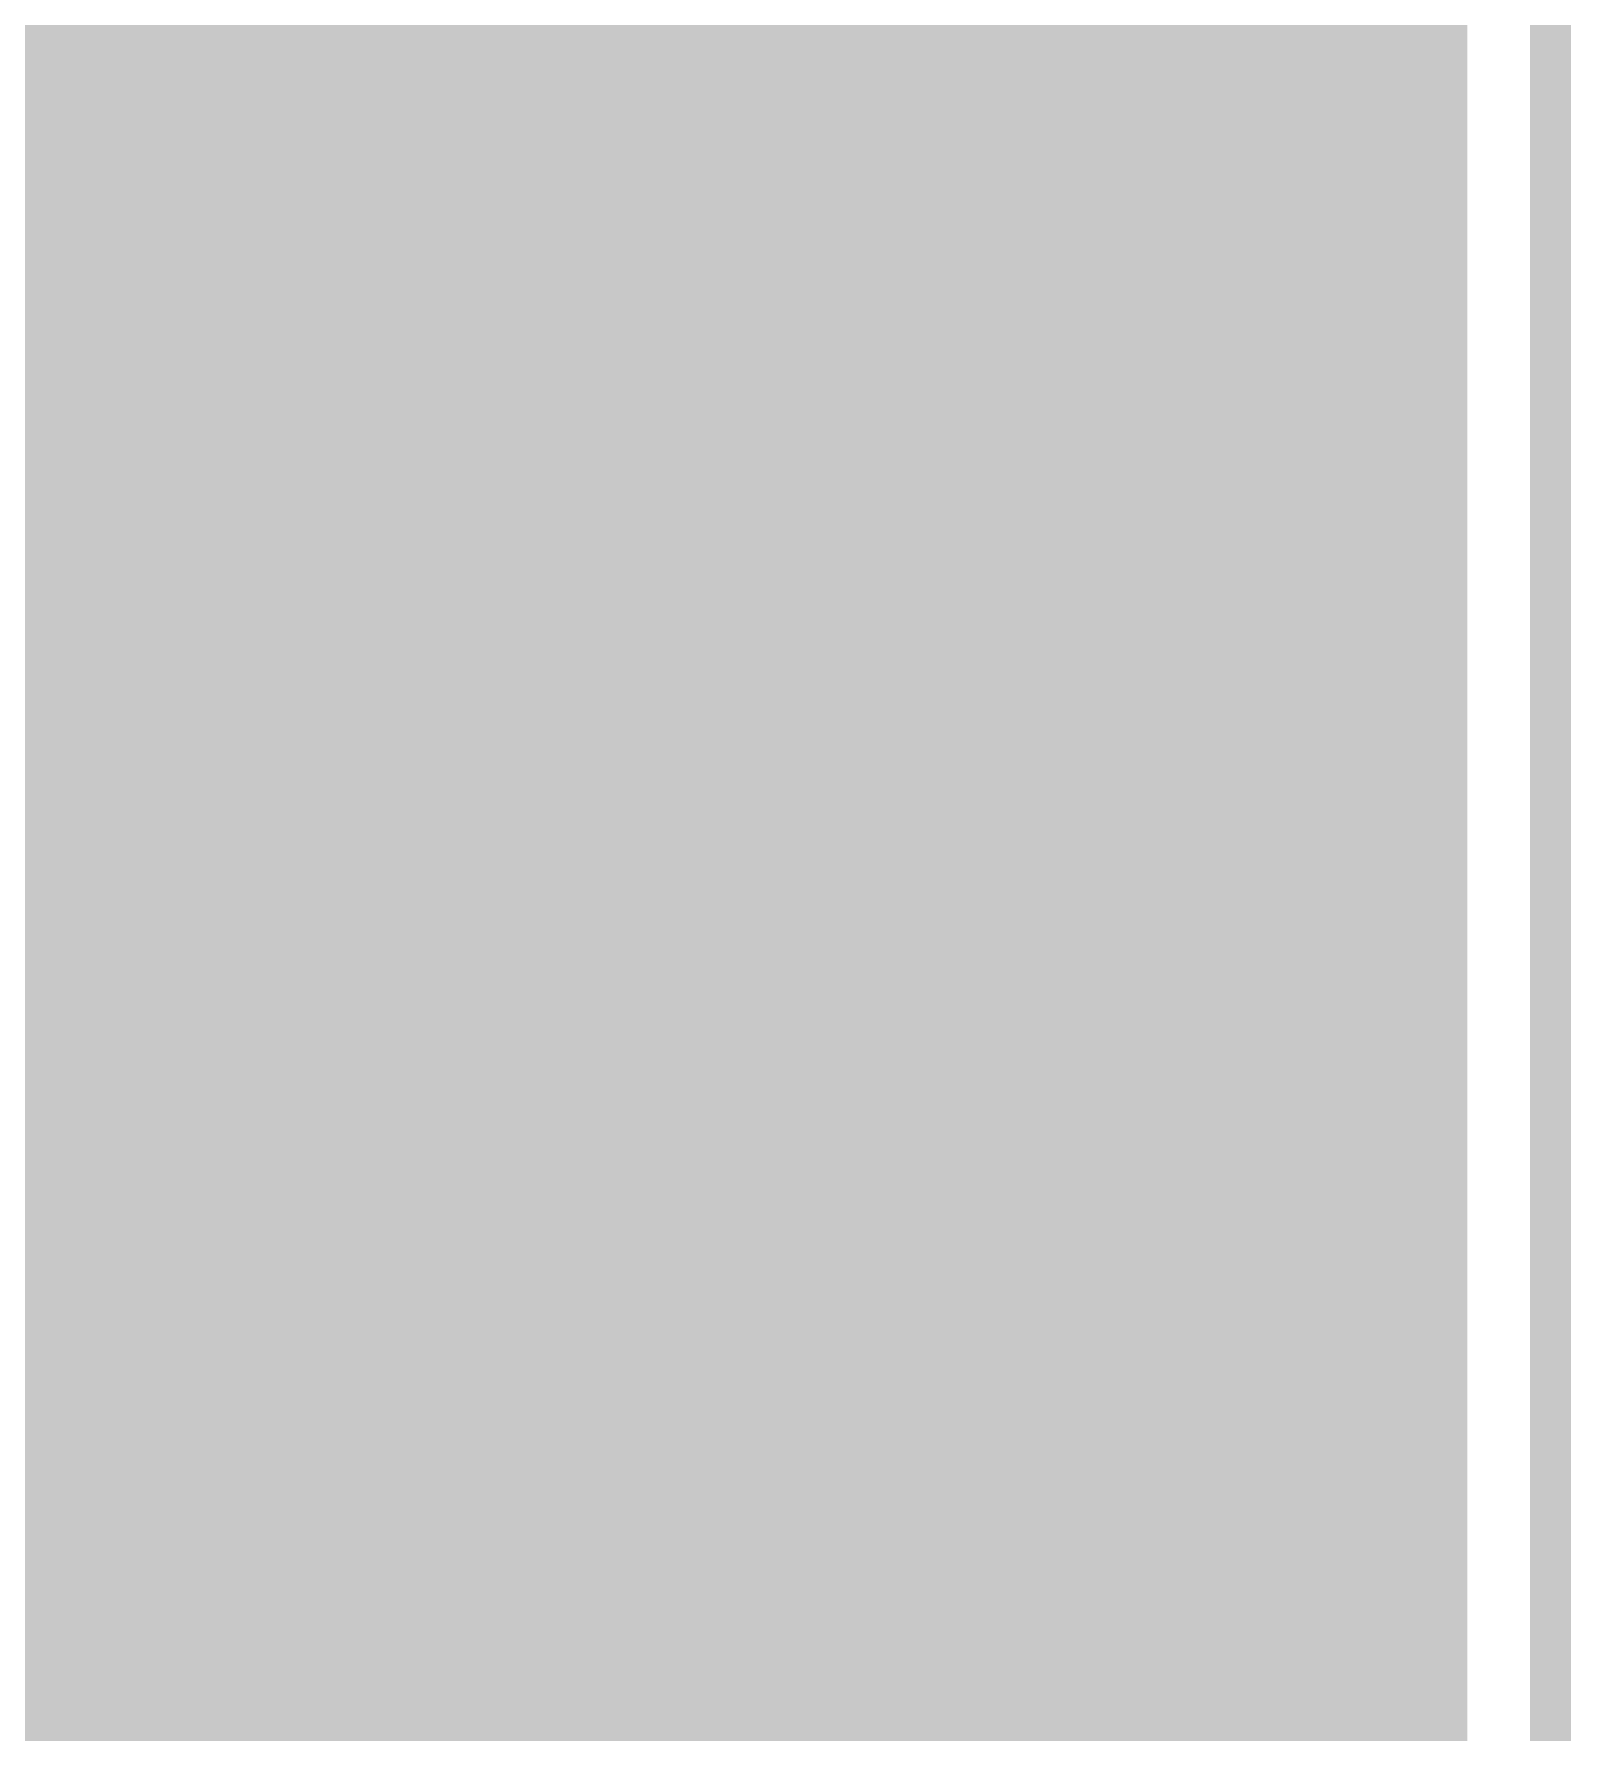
# Model space of a CAD drawing. Extents: x -3 to 92, y -53 to 125.
# Drawn here: x 77.63 to 87.13, y 40.06 to 50.56 of the extents above; entities that cross this region are included whole.
import ezdxf

# ---------------------------------------------------------------- set-up
doc = ezdxf.new("R2010")
doc.units = 0
doc.header["$MEASUREMENT"] = 0
doc.layers.get('0').update_dxf_attribs({"linetype": 'CONTINUOUS'})
for name, color, linetype in [('23-325-0_AST', 7, 'CONTINUOUS'), ('23-325-0_BOT', 7, 'CONTINUOUS'), ('23-325-0_DRD', 2, 'CONTINUOUS'), ('23-325-0_IN1', 4, 'CONTINUOUS'), ('23-325-0_IN2', 3, 'CONTINUOUS'), ('23-325-0_SMB', 5, 'CONTINUOUS'), ('23-325-0_SMT', 10, 'CONTINUOUS'), ('23-325-0_SPT', 14, 'CONTINUOUS'), ('23-325-0_SST', 9, 'CONTINUOUS'), ('23-325-0_TOP', 12, 'CONTINUOUS'), ('THRUHOLE_TAP', 8, 'CONTINUOUS')]:
    doc.layers.add(name, color=color, linetype=linetype)

# ---------------------------------------------------------------- blocks, each defined once
blk = doc.blocks.new('ROUND_49')
at = {"const_width": 0.29972}
blk.add_lwpolyline([(-0.14986, 0, 1), (0.14986, 0, 1)], format="xyb", close=True, dxfattribs=at)
blk = doc.blocks.new('RECTANGLE_57')
blk.add_solid([(5.207, 5.3975), (5.207, -5.3975), (-5.207, 5.3975), (-5.207, -5.3975)])
blk = doc.blocks.new('ROUND_84')
at = {"const_width": 0.10033}
blk.add_lwpolyline([(-0.050164, 0, 1), (0.050164, 0, 1)], format="xyb", close=True, dxfattribs=at)

msp = doc.modelspace()

# ---------------------------------------------------------------- linework, layer by layer
at = {"layer": '23-325-0_AST'}
for points, const_width in [([(87.00008, -5.00126), (87.00008, 124.99848), (-2.99974, 124.99848), (-2.99974, -5.00126), (87.00008, -5.00126)], 0.254), ([(76.5048, 39.2938), (86.106, 39.2938), (86.106, 50.9016), (70.2056, 50.9016), (70.2056, 39.2938), (76.5048, 39.2938)], 0.1524), ([(78.75524, 45.83938), (78.58506, 45.72), (78.41488, 45.66158), (78.07706, 45.66158), (77.90688, 45.72), (77.73924, 45.83938), (77.73924, 45.95622), (77.90688, 46.0756), (78.07706, 46.13402), (78.41488, 46.13402), (78.58506, 46.0756), (78.75524, 45.95622), (78.75524, 45.83938)], 0.1524), ([(78.75524, 45.29582), (78.75524, 44.82338), (78.07706, 45.29582), (77.90688, 45.29582), (77.73924, 45.2374), (77.73924, 44.8818), (77.90688, 44.82338)], 0.1524), ([(77.73924, 44.45762), (78.58506, 44.45762), (78.75524, 44.3992), (78.75524, 44.0436), (78.58506, 43.98518), (77.73924, 43.98518)], 0.1524)]:
    msp.add_lwpolyline(points, dxfattribs=dict(at, const_width=const_width))
at = {"layer": '23-325-0_BOT', "const_width": 0.254}
for points in [[(86.233, 68.84162), (86.233, 4.47548)], [(86.0806, 68.6943), (86.0806, 4.5466)], [(85.6234, 68.5927), (85.6234, 4.72948)], [(85.852, 68.59778), (85.852, 4.64566)], [(77.5716, 58.42), (77.5716, 40.386)], [(77.8002, 58.42), (77.8002, 40.386)], [(78.0288, 58.42), (78.0288, 40.386)], [(78.2574, 58.42), (78.2574, 40.386)], [(78.486, 58.42), (78.486, 40.386)], [(78.7146, 58.42), (78.7146, 40.386)], [(78.9432, 58.42), (78.9432, 40.386)], [(79.1718, 58.42), (79.1718, 40.386)], [(79.4004, 58.42), (79.4004, 40.386)], [(79.629, 58.42), (79.629, 40.386)], [(79.8576, 58.42), (79.8576, 40.386)], [(80.0862, 58.42), (80.0862, 40.386)], [(80.3148, 58.42), (80.3148, 40.386)], [(80.5434, 58.42), (80.5434, 40.386)], [(80.772, 58.42), (80.772, 40.386)], [(81.0006, 58.42), (81.0006, 40.386)], [(81.2292, 58.42), (81.2292, 40.386)], [(81.4578, 58.42), (81.4578, 40.386)], [(81.6864, 58.42), (81.6864, 40.386)], [(81.915, 58.42), (81.915, 40.386)], [(82.1436, 58.42), (82.1436, 40.386)], [(82.3722, 58.42), (82.3722, 40.386)], [(82.6008, 58.42), (82.6008, 40.386)], [(82.8294, 58.42), (82.8294, 40.386)], [(83.058, 58.42), (83.058, 40.386)], [(83.2866, 58.42), (83.2866, 40.386)], [(83.5152, 58.42), (83.5152, 40.386)], [(83.7438, 58.42), (83.7438, 40.386)], [(83.9724, 58.42), (83.9724, 40.386)], [(84.201, 58.42), (84.201, 40.386)], [(84.4296, 58.42), (84.4296, 40.386)], [(84.6582, 58.42), (84.6582, 40.386)], [(84.8868, 58.42), (84.8868, 40.386)], [(84.963, 58.42), (84.963, 40.386)], [(85.4202, 58.42), (85.4202, 40.386)], [(84.963, 50.546), (77.089, 50.546)], [(86.233, 50.5206), (85.4202, 50.5206)], [(84.963, 50.3174), (75.184, 50.3174)], [(86.233, 50.292), (85.4202, 50.292)], [(84.963, 50.0888), (75.184, 50.0888)], [(86.233, 50.0634), (85.4202, 50.0634)], [(84.963, 49.8602), (75.184, 49.8602)], [(86.233, 49.8348), (85.4202, 49.8348)], [(84.963, 49.6316), (75.184, 49.6316)], [(86.233, 49.6062), (85.4202, 49.6062)], [(84.963, 49.403), (75.184, 49.403)], [(86.233, 49.3776), (85.4202, 49.3776)], [(84.963, 49.1744), (75.184, 49.1744)], [(86.233, 49.149), (85.4202, 49.149)], [(84.963, 48.9458), (75.184, 48.9458)], [(86.233, 48.9204), (85.4202, 48.9204)], [(84.963, 48.7172), (75.184, 48.7172)], [(86.233, 48.6918), (85.4202, 48.6918)], [(84.963, 48.4886), (75.184, 48.4886)], [(86.233, 48.4632), (85.4202, 48.4632)], [(84.963, 48.26), (75.184, 48.26)], [(86.233, 48.2346), (85.4202, 48.2346)], [(84.963, 48.0314), (75.184, 48.0314)], [(86.233, 48.006), (85.4202, 48.006)], [(84.963, 47.8028), (75.184, 47.8028)], [(86.233, 47.7774), (85.4202, 47.7774)], [(84.963, 47.5742), (75.184, 47.5742)], [(86.233, 47.5488), (85.4202, 47.5488)], [(84.963, 47.3456), (75.184, 47.3456)], [(86.233, 47.3202), (85.4202, 47.3202)], [(84.963, 47.117), (75.184, 47.117)], [(86.233, 47.0916), (85.4202, 47.0916)], [(84.963, 46.8884), (75.184, 46.8884)], [(86.233, 46.863), (85.4202, 46.863)], [(84.963, 46.6598), (75.184, 46.6598)], [(86.233, 46.6344), (85.4202, 46.6344)], [(84.963, 46.4312), (75.184, 46.4312)], [(86.233, 46.4058), (85.4202, 46.4058)], [(84.963, 46.2026), (75.184, 46.2026)], [(86.233, 46.1772), (85.4202, 46.1772)], [(84.963, 45.974), (75.184, 45.974)], [(86.233, 45.9486), (85.4202, 45.9486)], [(84.963, 45.7454), (75.184, 45.7454)], [(86.233, 45.72), (85.4202, 45.72)], [(84.963, 45.5168), (75.184, 45.5168)], [(86.233, 45.4914), (85.4202, 45.4914)], [(84.963, 45.2882), (75.184, 45.2882)], [(86.233, 45.2628), (85.4202, 45.2628)], [(84.963, 45.0596), (75.184, 45.0596)], [(86.233, 45.0342), (85.4202, 45.0342)], [(84.963, 44.831), (75.184, 44.831)], [(86.233, 44.8056), (85.4202, 44.8056)], [(84.963, 44.6024), (75.184, 44.6024)], [(86.233, 44.577), (85.4202, 44.577)], [(84.963, 44.3738), (75.184, 44.3738)], [(86.233, 44.3484), (85.4202, 44.3484)], [(84.963, 44.1452), (75.184, 44.1452)], [(86.233, 44.1198), (85.4202, 44.1198)], [(84.963, 43.9166), (75.184, 43.9166)], [(86.233, 43.8912), (85.4202, 43.8912)], [(84.963, 43.688), (75.184, 43.688)], [(86.233, 43.6626), (85.4202, 43.6626)], [(84.963, 43.4594), (75.184, 43.4594)], [(86.233, 43.434), (85.4202, 43.434)], [(84.963, 43.2308), (75.184, 43.2308)], [(86.233, 43.2054), (85.4202, 43.2054)], [(84.963, 43.0022), (75.184, 43.0022)], [(86.233, 42.9768), (85.4202, 42.9768)], [(84.963, 42.7736), (75.184, 42.7736)], [(86.233, 42.7482), (85.4202, 42.7482)], [(84.963, 42.545), (75.184, 42.545)], [(86.233, 42.5196), (85.4202, 42.5196)], [(84.963, 42.3164), (75.184, 42.3164)], [(86.233, 42.291), (85.4202, 42.291)], [(84.963, 42.0878), (75.184, 42.0878)], [(86.233, 42.0624), (85.4202, 42.0624)], [(84.963, 41.8592), (75.184, 41.8592)], [(86.233, 41.8338), (85.4202, 41.8338)], [(84.963, 41.6306), (75.184, 41.6306)], [(86.233, 41.6052), (85.4202, 41.6052)], [(84.963, 41.402), (75.184, 41.402)], [(86.233, 41.3766), (85.4202, 41.3766)], [(84.963, 41.1734), (75.184, 41.1734)], [(86.233, 41.148), (85.4202, 41.148)], [(84.963, 40.9448), (75.184, 40.9448)], [(86.233, 40.9194), (85.4202, 40.9194)], [(84.963, 40.7162), (75.184, 40.7162)], [(86.233, 40.6908), (85.4202, 40.6908)], [(84.963, 40.4876), (75.184, 40.4876)], [(84.963, 40.386), (75.184, 40.386)], [(86.233, 40.4622), (85.4202, 40.4622)], [(85.3948, 40.23614), (85.3948, 38.88486)], [(86.233, 40.2336), (85.3948, 40.2336)], [(85.1662, 39.97706), (85.1662, 39.14394)], [(86.233, 40.005), (85.21446, 40.005)]]:
    msp.add_lwpolyline(points, dxfattribs=at)
msp.add_lwpolyline([(84.963, 39.9288, 0.4142136), (85.4202, 40.386)], format="xyb", dxfattribs=at)
at = {"layer": '23-325-0_DRD', "const_width": 0.254}
for points in [[(87.00008, -5.00126), (87.00008, 124.99848), (-2.99974, 124.99848), (-2.99974, -5.00126), (87.00008, -5.00126)], [(78.105, 48.895), (76.835, 50.165), (75.565, 48.895)], [(79.375, 48.895), (78.105, 50.165), (76.835, 48.895)], [(80.645, 48.895), (79.375, 50.165), (78.105, 48.895)], [(81.915, 48.895), (80.645, 50.165), (79.375, 48.895)], [(83.185, 48.895), (81.915, 50.165), (80.645, 48.895)], [(84.455, 48.895), (83.185, 50.165), (81.915, 48.895)], [(84.455, 50.165), (83.185, 48.895)], [(78.105, 47.625), (76.835, 46.355)], [(78.105, 46.355), (76.835, 47.625)], [(79.375, 47.625), (78.105, 46.355)], [(79.375, 46.355), (78.105, 47.625)], [(80.645, 47.625), (79.375, 46.355)], [(80.645, 46.355), (79.375, 47.625)], [(81.915, 47.625), (80.645, 46.355)], [(81.915, 46.355), (80.645, 47.625)], [(83.185, 47.625), (81.915, 46.355)], [(83.185, 46.355), (81.915, 47.625)], [(84.455, 47.625), (83.185, 46.355)], [(84.455, 46.355), (83.185, 47.625)], [(78.105, 43.815), (76.835, 45.085), (75.565, 43.815)], [(79.375, 43.815), (78.105, 45.085), (76.835, 43.815)], [(80.645, 43.815), (79.375, 45.085), (78.105, 43.815)], [(81.915, 43.815), (80.645, 45.085), (79.375, 43.815)], [(83.185, 43.815), (81.915, 45.085), (80.645, 43.815)], [(84.455, 43.815), (83.185, 45.085), (81.915, 43.815)], [(84.455, 45.085), (83.185, 43.815)], [(78.105, 42.545), (76.835, 41.275)], [(78.105, 41.275), (76.835, 42.545)], [(79.375, 42.545), (78.105, 41.275)], [(79.375, 41.275), (78.105, 42.545)], [(80.645, 42.545), (79.375, 41.275)], [(80.645, 41.275), (79.375, 42.545)], [(81.915, 42.545), (80.645, 41.275)], [(81.915, 41.275), (80.645, 42.545)], [(83.185, 42.545), (81.915, 41.275)], [(83.185, 41.275), (81.915, 42.545)], [(84.455, 42.545), (83.185, 41.275)], [(84.455, 41.275), (83.185, 42.545)]]:
    msp.add_lwpolyline(points, dxfattribs=at)
at = {"layer": '23-325-0_IN1', "const_width": 0.254}
for points in [[(78.9686, 124.46), (78.9686, 50.11674)], [(81.4832, 124.46), (81.4832, 50.1269)], [(81.7118, 124.46), (81.7118, 49.9872)], [(81.9404, 124.46), (81.9404, 49.68748)], [(86.36, 124.46), (86.36, -4.572)], [(82.169, 119.38762), (82.169, 50.03038)], [(82.3976, 118.9228), (82.3976, 50.1396)], [(82.6262, 118.6434), (82.6262, 50.15484)], [(82.8548, 118.44528), (82.8548, 50.08118)], [(83.0834, 118.3005), (83.0834, 49.86528)], [(83.312, 118.19636), (83.312, 49.90084)], [(84.9122, 89.43848), (84.9122, 1.7018)], [(78.74, 78.82636), (78.74, 50.15992)], [(77.8256, 78.58506), (77.8256, 50.0507)], [(78.5114, 78.64094), (78.5114, 50.11674)], [(84.6836, 78.57998), (84.6836, 1.80594)], [(78.0542, 78.5368), (78.0542, 49.76622)], [(78.2828, 78.55458), (78.2828, 49.9618)], [(83.5406, 78.40472), (83.5406, 50.09388)], [(83.7692, 78.18882), (83.7692, 50.15738)], [(84.455, 78.23708), (84.455, 1.87452)], [(83.9978, 78.11516), (83.9978, 50.13452)], [(84.2264, 78.12786), (84.2264, 50.01006)], [(77.597, 76.48448), (77.597, 50.14722)], [(79.1972, 72.0979), (79.1972, 49.9618)], [(80.1116, 71.8693), (80.1116, 50.1523)], [(79.4258, 71.85406), (79.4258, 49.76622)], [(79.6544, 71.7677), (79.6544, 50.0507)], [(79.883, 71.77278), (79.883, 50.14722)], [(85.1408, 68.97878), (85.1408, 1.55702)], [(86.2838, 68.9229), (86.2838, -4.572)], [(80.3402, 68.75526), (80.3402, 50.06594)], [(81.2546, 68.8086), (81.2546, 50.15992)], [(80.5688, 68.6181), (80.5688, 49.81956)], [(81.026, 68.63842), (81.026, 50.10658)], [(85.3694, 68.6943), (85.3694, 1.3589)], [(86.0552, 68.67906), (86.0552, -4.572)], [(80.7974, 68.58508), (80.7974, 49.93386)], [(85.598, 68.59778), (85.598, 1.08204)], [(85.8266, 68.5927), (85.8266, 0.6223)], [(86.36, 50.5206), (64.31788, 50.5206)], [(86.36, 50.292), (64.12484, 50.292)], [(78.40472, 50.0634), (77.80528, 50.0634)], [(79.67472, 50.0634), (79.07528, 50.0634)], [(80.94472, 50.0634), (80.34528, 50.0634)], [(82.21472, 50.0634), (81.61528, 50.0634)], [(83.48472, 50.0634), (82.88528, 50.0634)], [(86.36, 50.0634), (84.15528, 50.0634)], [(78.18882, 49.8348), (78.02118, 49.8348)], [(79.45882, 49.8348), (79.29118, 49.8348)], [(80.72882, 49.8348), (80.56118, 49.8348)], [(81.99882, 49.8348), (81.83118, 49.8348)], [(83.26882, 49.8348), (83.10118, 49.8348)], [(86.36, 49.8348), (84.37118, 49.8348)], [(78.11516, 49.6062), (78.09484, 49.6062)], [(79.38516, 49.6062), (79.36484, 49.6062)], [(80.65516, 49.6062), (80.63484, 49.6062)], [(81.92516, 49.6062), (81.90484, 49.6062)], [(83.19516, 49.6062), (83.17484, 49.6062)], [(86.36, 49.6062), (84.44484, 49.6062)], [(78.12786, 49.3776), (78.0796, 49.3776)], [(79.39786, 49.3776), (79.3496, 49.3776)], [(80.66786, 49.3776), (80.6196, 49.3776)], [(81.93786, 49.3776), (81.8896, 49.3776)], [(81.9404, 49.36998), (81.9404, 47.14748)], [(83.20786, 49.3776), (83.1596, 49.3776)], [(86.36, 49.3776), (84.4296, 49.3776)], [(78.0542, 49.29378), (78.0542, 47.22622)], [(79.4258, 49.29378), (79.4258, 47.22622)], [(80.5688, 49.2379), (80.5688, 47.27956)], [(78.23708, 49.149), (77.97038, 49.149)], [(78.2828, 49.09566), (78.2828, 47.4218)], [(79.1972, 49.09566), (79.1972, 47.4218)], [(79.50708, 49.149), (79.24038, 49.149)], [(80.77708, 49.149), (80.51038, 49.149)], [(80.7974, 49.1236), (80.7974, 47.39386)], [(82.04708, 49.149), (81.78038, 49.149)], [(83.31708, 49.149), (83.05038, 49.149)], [(83.0834, 49.19472), (83.0834, 47.32528)], [(83.312, 49.15662), (83.312, 47.36084)], [(86.36, 49.149), (84.32038, 49.149)], [(77.8256, 49.0093), (77.8256, 47.5107)], [(79.6544, 49.0093), (79.6544, 47.5107)], [(80.3402, 48.99406), (80.3402, 47.52594)], [(81.7118, 49.07026), (81.7118, 47.4472)], [(82.169, 49.02708), (82.169, 47.49038)], [(84.2264, 49.0474), (84.2264, 47.47006)], [(77.597, 48.91278), (77.597, 47.60722)], [(78.57998, 48.9204), (77.62748, 48.9204)], [(78.5114, 48.94326), (78.5114, 47.57674)], [(78.74, 48.90008), (78.74, 47.61992)], [(79.84998, 48.9204), (78.89748, 48.9204)], [(78.9686, 48.94326), (78.9686, 47.57674)], [(79.883, 48.91278), (79.883, 47.60722)], [(80.1116, 48.9077), (80.1116, 47.6123)], [(81.11998, 48.9204), (80.16748, 48.9204)], [(81.026, 48.95342), (81.026, 47.56658)], [(81.2546, 48.90008), (81.2546, 47.61992)], [(82.38998, 48.9204), (81.43748, 48.9204)], [(81.4832, 48.9331), (81.4832, 47.5869)], [(82.3976, 48.91786), (82.3976, 47.5996)], [(82.6262, 48.90516), (82.6262, 47.61484)], [(83.65998, 48.9204), (82.70748, 48.9204)], [(82.8548, 48.97882), (82.8548, 47.54118)], [(83.5406, 48.96612), (83.5406, 47.55388)], [(83.7692, 48.90262), (83.7692, 47.61738)], [(86.36, 48.9204), (83.97748, 48.9204)], [(83.9978, 48.92548), (83.9978, 47.59452)], [(86.36, 48.6918), (71.0438, 48.6918)], [(86.36, 48.4632), (46.4312, 48.4632)], [(86.36, 48.2346), (46.4312, 48.2346)], [(86.36, 48.006), (46.4312, 48.006)], [(86.36, 47.7774), (46.4312, 47.7774)], [(78.4479, 47.5488), (77.75956, 47.5488)], [(79.7179, 47.5488), (79.02956, 47.5488)], [(80.9879, 47.5488), (80.29956, 47.5488)], [(82.2579, 47.5488), (81.56956, 47.5488)], [(83.5279, 47.5488), (82.83956, 47.5488)], [(86.36, 47.5488), (84.10956, 47.5488)], [(78.20406, 47.3202), (78.00594, 47.3202)], [(79.47406, 47.3202), (79.27594, 47.3202)], [(80.74406, 47.3202), (80.54594, 47.3202)], [(82.01406, 47.3202), (81.81594, 47.3202)], [(83.28406, 47.3202), (83.08594, 47.3202)], [(86.36, 47.3202), (84.35594, 47.3202)], [(78.1177, 47.0916), (78.0923, 47.0916)], [(79.3877, 47.0916), (79.3623, 47.0916)], [(80.6577, 47.0916), (80.6323, 47.0916)], [(81.9277, 47.0916), (81.9023, 47.0916)], [(83.1977, 47.0916), (83.1723, 47.0916)], [(86.36, 47.0916), (84.4423, 47.0916)], [(78.12278, 46.863), (78.08722, 46.863)], [(79.39278, 46.863), (79.35722, 46.863)], [(80.66278, 46.863), (80.62722, 46.863)], [(81.93278, 46.863), (81.89722, 46.863)], [(81.9404, 46.82998), (81.9404, 44.60748)], [(83.20278, 46.863), (83.16722, 46.863)], [(86.36, 46.863), (84.43722, 46.863)], [(78.0542, 46.75378), (78.0542, 44.68622)], [(79.4258, 46.75378), (79.4258, 44.68622)], [(80.5688, 46.6979), (80.5688, 44.73956)], [(78.2193, 46.6344), (77.9907, 46.6344)], [(79.4893, 46.6344), (79.2607, 46.6344)], [(80.7593, 46.6344), (80.5307, 46.6344)], [(80.7974, 46.5836), (80.7974, 44.85386)], [(82.0293, 46.6344), (81.8007, 46.6344)], [(83.2993, 46.6344), (83.0707, 46.6344)], [(83.0834, 46.65472), (83.0834, 44.78528)], [(83.312, 46.61662), (83.312, 44.82084)], [(86.36, 46.6344), (84.3407, 46.6344)], [(77.8256, 46.4693), (77.8256, 44.9707)], [(78.2828, 46.55566), (78.2828, 44.8818)], [(79.1972, 46.55566), (79.1972, 44.8818)], [(79.6544, 46.4693), (79.6544, 44.9707)], [(81.7118, 46.53026), (81.7118, 44.9072)], [(82.169, 46.48708), (82.169, 44.95038)], [(84.2264, 46.5074), (84.2264, 44.93006)], [(77.597, 46.37278), (77.597, 45.06722)], [(78.50378, 46.4058), (77.70622, 46.4058)], [(78.5114, 46.40326), (78.5114, 45.03674)], [(78.9686, 46.40326), (78.9686, 45.03674)], [(79.77378, 46.4058), (78.97622, 46.4058)], [(79.883, 46.37278), (79.883, 45.06722)], [(80.1116, 46.3677), (80.1116, 45.0723)], [(81.04378, 46.4058), (80.24622, 46.4058)], [(80.3402, 46.45406), (80.3402, 44.98594)], [(81.026, 46.41342), (81.026, 45.02658)], [(81.4832, 46.3931), (81.4832, 45.0469)], [(82.31378, 46.4058), (81.51622, 46.4058)], [(82.3976, 46.37786), (82.3976, 45.0596)], [(82.6262, 46.36516), (82.6262, 45.07484)], [(83.58378, 46.4058), (82.78622, 46.4058)], [(82.8548, 46.43882), (82.8548, 45.00118)], [(83.5406, 46.42612), (83.5406, 45.01388)], [(83.7692, 46.36262), (83.7692, 45.07738)], [(83.9978, 46.38548), (83.9978, 45.05452)], [(86.36, 46.4058), (84.05622, 46.4058)], [(78.74, 46.36008), (78.74, 45.07992)], [(81.2546, 46.36008), (81.2546, 45.07992)], [(86.36, 46.1772), (46.9138, 46.1772)], [(86.36, 45.9486), (47.06874, 45.9486)], [(86.36, 45.72), (47.11192, 45.72)], [(86.36, 45.4914), (47.06874, 45.4914)], [(86.36, 45.2628), (46.9138, 45.2628)], [(78.50378, 45.0342), (77.70622, 45.0342)], [(79.77378, 45.0342), (78.97622, 45.0342)], [(81.04378, 45.0342), (80.24622, 45.0342)], [(82.31378, 45.0342), (81.51622, 45.0342)], [(83.58378, 45.0342), (82.78622, 45.0342)], [(86.36, 45.0342), (84.05622, 45.0342)], [(78.2193, 44.8056), (77.9907, 44.8056)], [(79.4893, 44.8056), (79.2607, 44.8056)], [(80.7593, 44.8056), (80.5307, 44.8056)], [(82.0293, 44.8056), (81.8007, 44.8056)], [(83.2993, 44.8056), (83.0707, 44.8056)], [(86.36, 44.8056), (84.3407, 44.8056)], [(78.12278, 44.577), (78.08722, 44.577)], [(79.39278, 44.577), (79.35722, 44.577)], [(80.66278, 44.577), (80.62722, 44.577)], [(81.93278, 44.577), (81.89722, 44.577)], [(83.20278, 44.577), (83.16722, 44.577)], [(86.36, 44.577), (84.43722, 44.577)], [(78.1177, 44.3484), (78.0923, 44.3484)], [(79.3877, 44.3484), (79.3623, 44.3484)], [(80.6577, 44.3484), (80.6323, 44.3484)], [(81.9277, 44.3484), (81.9023, 44.3484)], [(81.9404, 44.28998), (81.9404, 42.06748)], [(83.1977, 44.3484), (83.1723, 44.3484)], [(86.36, 44.3484), (84.4423, 44.3484)], [(78.0542, 44.21378), (78.0542, 42.14622)], [(79.4258, 44.21378), (79.4258, 42.14622)], [(80.5688, 44.1579), (80.5688, 42.19956)], [(78.20406, 44.1198), (78.00594, 44.1198)], [(79.47406, 44.1198), (79.27594, 44.1198)], [(80.74406, 44.1198), (80.54594, 44.1198)], [(82.01406, 44.1198), (81.81594, 44.1198)], [(83.0834, 44.11472), (83.0834, 42.24528)], [(83.28406, 44.1198), (83.08594, 44.1198)], [(83.312, 44.07662), (83.312, 42.28084)], [(86.36, 44.1198), (84.35594, 44.1198)], [(78.2828, 44.01566), (78.2828, 42.3418)], [(79.1972, 44.01566), (79.1972, 42.3418)], [(80.7974, 44.0436), (80.7974, 42.31386)], [(81.7118, 43.99026), (81.7118, 42.3672)], [(84.2264, 43.9674), (84.2264, 42.39006)], [(78.4479, 43.8912), (77.75956, 43.8912)], [(77.8256, 43.9293), (77.8256, 42.4307)], [(78.5114, 43.86326), (78.5114, 42.49674)], [(78.9686, 43.86326), (78.9686, 42.49674)], [(79.7179, 43.8912), (79.02956, 43.8912)], [(79.6544, 43.9293), (79.6544, 42.4307)], [(80.9879, 43.8912), (80.29956, 43.8912)], [(80.3402, 43.91406), (80.3402, 42.44594)], [(81.026, 43.87342), (81.026, 42.48658)], [(81.4832, 43.8531), (81.4832, 42.5069)], [(82.2579, 43.8912), (81.56956, 43.8912)], [(82.169, 43.94708), (82.169, 42.41038)], [(83.5279, 43.8912), (82.83956, 43.8912)], [(82.8548, 43.89882), (82.8548, 42.46118)], [(83.5406, 43.88612), (83.5406, 42.47388)], [(83.9978, 43.84548), (83.9978, 42.51452)], [(86.36, 43.8912), (84.10956, 43.8912)], [(77.597, 43.83278), (77.597, 42.52722)], [(78.74, 43.82008), (78.74, 42.53992)], [(79.883, 43.83278), (79.883, 42.52722)], [(80.1116, 43.8277), (80.1116, 42.5323)], [(81.2546, 43.82008), (81.2546, 42.53992)], [(82.3976, 43.83786), (82.3976, 42.5196)], [(82.6262, 43.82516), (82.6262, 42.53484)], [(83.7692, 43.82262), (83.7692, 42.53738)], [(86.36, 43.6626), (56.46674, 43.6626)], [(86.36, 43.434), (56.50992, 43.434)], [(86.36, 43.2054), (56.46674, 43.2054)], [(86.36, 42.9768), (59.3852, 42.9768)], [(86.36, 42.7482), (59.5249, 42.7482)], [(78.57998, 42.5196), (77.62748, 42.5196)], [(79.84998, 42.5196), (78.89748, 42.5196)], [(81.11998, 42.5196), (80.16748, 42.5196)], [(82.38998, 42.5196), (81.43748, 42.5196)], [(83.65998, 42.5196), (82.70748, 42.5196)], [(86.36, 42.5196), (83.97748, 42.5196)], [(78.23708, 42.291), (77.97038, 42.291)], [(79.50708, 42.291), (79.24038, 42.291)], [(80.77708, 42.291), (80.51038, 42.291)], [(82.04708, 42.291), (81.78038, 42.291)], [(83.31708, 42.291), (83.05038, 42.291)], [(86.36, 42.291), (84.32038, 42.291)], [(78.12786, 42.0624), (78.0796, 42.0624)], [(79.39786, 42.0624), (79.3496, 42.0624)], [(80.66786, 42.0624), (80.6196, 42.0624)], [(81.93786, 42.0624), (81.8896, 42.0624)], [(83.20786, 42.0624), (83.1596, 42.0624)], [(86.36, 42.0624), (84.4296, 42.0624)], [(78.11516, 41.8338), (78.09484, 41.8338)], [(79.38516, 41.8338), (79.36484, 41.8338)], [(80.65516, 41.8338), (80.63484, 41.8338)], [(81.92516, 41.8338), (81.90484, 41.8338)], [(81.9404, 41.74998), (81.9404, -4.572)], [(83.19516, 41.8338), (83.17484, 41.8338)], [(86.36, 41.8338), (84.44484, 41.8338)], [(78.0542, 41.67378), (78.0542, 19.26844)], [(79.4258, 41.67378), (79.4258, 38.33622)], [(78.18882, 41.6052), (78.02118, 41.6052)], [(79.45882, 41.6052), (79.29118, 41.6052)], [(80.72882, 41.6052), (80.56118, 41.6052)], [(80.5688, 41.6179), (80.5688, 38.38956)], [(81.99882, 41.6052), (81.83118, 41.6052)], [(83.0834, 41.57472), (83.0834, 1.69926)], [(83.26882, 41.6052), (83.10118, 41.6052)], [(83.312, 41.53662), (83.312, 38.47084)], [(86.36, 41.6052), (84.37118, 41.6052)], [(78.2828, 41.47566), (78.2828, 38.5318)], [(79.1972, 41.47566), (79.1972, 38.5318)], [(80.7974, 41.5036), (80.7974, 38.50386)], [(81.7118, 41.45026), (81.7118, 38.5572)], [(78.40472, 41.3766), (77.80528, 41.3766)], [(77.8256, 41.3893), (77.8256, 19.33956)], [(79.67472, 41.3766), (79.07528, 41.3766)], [(79.6544, 41.3893), (79.6544, 38.6207)], [(80.3402, 41.37406), (80.3402, 38.63594)], [(80.94472, 41.3766), (80.34528, 41.3766)], [(81.026, 41.33342), (81.026, 38.67658)], [(82.21472, 41.3766), (81.61528, 41.3766)], [(82.169, 41.40708), (82.169, 0.61214)], [(82.8548, 41.35882), (82.8548, 1.55448)], [(83.48472, 41.3766), (82.88528, 41.3766)], [(83.5406, 41.34612), (83.5406, 38.66388)], [(86.36, 41.3766), (84.15528, 41.3766)], [(84.2264, 41.4274), (84.2264, 38.58006)], [(77.597, 41.29278), (77.597, 19.37512)], [(78.5114, 41.32326), (78.5114, 38.68674)], [(78.74, 41.28008), (78.74, 38.72992)], [(78.9686, 41.32326), (78.9686, 38.68674)], [(79.883, 41.29278), (79.883, 38.71722)], [(80.1116, 41.2877), (80.1116, 38.7223)], [(81.2546, 41.28008), (81.2546, 38.72992)], [(81.4832, 41.3131), (81.4832, 38.6969)], [(82.3976, 41.29786), (82.3976, 1.07696)], [(82.6262, 41.28516), (82.6262, 1.35636)], [(83.7692, 41.28262), (83.7692, 38.72738)], [(83.9978, 41.30548), (83.9978, 38.70452)], [(86.36, 41.148), (66.66738, 41.148)], [(86.36, 40.9194), (72.09028, 40.9194)], [(86.36, 40.6908), (72.30618, 40.6908)], [(86.36, 40.4622), (72.37984, 40.4622)], [(86.36, 40.2336), (72.3646, 40.2336)], [(86.36, 40.005), (72.25538, 40.005)]]:
    msp.add_lwpolyline(points, dxfattribs=at)
for points in [[(78.09992, 49.53, 0.4142136), (77.47, 50.15992)], [(78.74, 50.15992, 0.4142136), (78.11008, 49.53)], [(79.36992, 49.53, 0.4142136), (78.74, 50.15992)], [(80.01, 50.15992, 0.4142136), (79.38008, 49.53)], [(80.63992, 49.53, 0.4142136), (80.01, 50.15992)], [(81.28, 50.15992, 0.4142136), (80.65008, 49.53)], [(81.90992, 49.53, 0.4142136), (81.28, 50.15992)], [(82.55, 50.15992, 0.4142136), (81.92008, 49.53)], [(83.17992, 49.53, 0.4142136), (82.55, 50.15992)], [(83.82, 50.15992, 0.4142136), (83.19008, 49.53)], [(84.44992, 49.53, 0.4142136), (83.82, 50.15992)], [(77.47, 48.90008, 0.4142136), (78.09992, 49.53)], [(78.11008, 49.53, 0.4142136), (78.74, 48.90008)], [(78.74, 48.90008, 0.4142136), (79.36992, 49.53)], [(79.38008, 49.53, 0.4142136), (80.01, 48.90008)], [(80.01, 48.90008, 0.4142136), (80.63992, 49.53)], [(80.65008, 49.53, 0.4142136), (81.28, 48.90008)], [(81.28, 48.90008, 0.4142136), (81.90992, 49.53)], [(81.92008, 49.53, 0.4142136), (82.55, 48.90008)], [(82.55, 48.90008, 0.4142136), (83.17992, 49.53)], [(83.19008, 49.53, 0.4142136), (83.82, 48.90008)], [(83.82, 48.90008, 0.4142136), (84.44992, 49.53)], [(78.09992, 46.99, 0.4142136), (77.47, 47.61992)], [(78.74, 47.61992, 0.4142136), (78.11008, 46.99)], [(79.36992, 46.99, 0.4142136), (78.74, 47.61992)], [(80.01, 47.61992, 0.4142136), (79.38008, 46.99)], [(80.63992, 46.99, 0.4142136), (80.01, 47.61992)], [(81.28, 47.61992, 0.4142136), (80.65008, 46.99)], [(81.90992, 46.99, 0.4142136), (81.28, 47.61992)], [(82.55, 47.61992, 0.4142136), (81.92008, 46.99)], [(83.17992, 46.99, 0.4142136), (82.55, 47.61992)], [(83.82, 47.61992, 0.4142136), (83.19008, 46.99)], [(84.44992, 46.99, 0.4142136), (83.82, 47.61992)], [(77.47, 46.36008, 0.4142136), (78.09992, 46.99)], [(78.11008, 46.99, 0.4142136), (78.74, 46.36008)], [(78.74, 46.36008, 0.4142136), (79.36992, 46.99)], [(79.38008, 46.99, 0.4142136), (80.01, 46.36008)], [(80.01, 46.36008, 0.4142136), (80.63992, 46.99)], [(80.65008, 46.99, 0.4142136), (81.28, 46.36008)], [(81.28, 46.36008, 0.4142136), (81.90992, 46.99)], [(81.92008, 46.99, 0.4142136), (82.55, 46.36008)], [(82.55, 46.36008, 0.4142136), (83.17992, 46.99)], [(83.19008, 46.99, 0.4142136), (83.82, 46.36008)], [(83.82, 46.36008, 0.4142136), (84.44992, 46.99)], [(78.09992, 44.45, 0.4142136), (77.47, 45.07992)], [(78.74, 45.07992, 0.4142136), (78.11008, 44.45)], [(79.36992, 44.45, 0.4142136), (78.74, 45.07992)], [(80.01, 45.07992, 0.4142136), (79.38008, 44.45)], [(80.63992, 44.45, 0.4142136), (80.01, 45.07992)], [(81.28, 45.07992, 0.4142136), (80.65008, 44.45)], [(81.90992, 44.45, 0.4142136), (81.28, 45.07992)], [(82.55, 45.07992, 0.4142136), (81.92008, 44.45)], [(83.17992, 44.45, 0.4142136), (82.55, 45.07992)], [(83.82, 45.07992, 0.4142136), (83.19008, 44.45)], [(84.44992, 44.45, 0.4142136), (83.82, 45.07992)], [(77.47, 43.82008, 0.4142136), (78.09992, 44.45)], [(78.11008, 44.45, 0.4142136), (78.74, 43.82008)], [(78.74, 43.82008, 0.4142136), (79.36992, 44.45)], [(79.38008, 44.45, 0.4142136), (80.01, 43.82008)], [(80.01, 43.82008, 0.4142136), (80.63992, 44.45)], [(80.65008, 44.45, 0.4142136), (81.28, 43.82008)], [(81.28, 43.82008, 0.4142136), (81.90992, 44.45)], [(81.92008, 44.45, 0.4142136), (82.55, 43.82008)], [(82.55, 43.82008, 0.4142136), (83.17992, 44.45)], [(83.19008, 44.45, 0.4142136), (83.82, 43.82008)], [(83.82, 43.82008, 0.4142136), (84.44992, 44.45)], [(78.09992, 41.91, 0.4142136), (77.47, 42.53992)], [(78.74, 42.53992, 0.4142136), (78.11008, 41.91)], [(79.36992, 41.91, 0.4142136), (78.74, 42.53992)], [(80.01, 42.53992, 0.4142136), (79.38008, 41.91)], [(80.63992, 41.91, 0.4142136), (80.01, 42.53992)], [(81.28, 42.53992, 0.4142136), (80.65008, 41.91)], [(81.90992, 41.91, 0.4142136), (81.28, 42.53992)], [(82.55, 42.53992, 0.4142136), (81.92008, 41.91)], [(83.17992, 41.91, 0.4142136), (82.55, 42.53992)], [(83.82, 42.53992, 0.4142136), (83.19008, 41.91)], [(84.44992, 41.91, 0.4142136), (83.82, 42.53992)], [(77.47, 41.28008, 0.4142136), (78.09992, 41.91)], [(78.11008, 41.91, 0.4142136), (78.74, 41.28008)], [(78.74, 41.28008, 0.4142136), (79.36992, 41.91)], [(79.38008, 41.91, 0.4142136), (80.01, 41.28008)], [(80.01, 41.28008, 0.4142136), (80.63992, 41.91)], [(80.65008, 41.91, 0.4142136), (81.28, 41.28008)], [(81.28, 41.28008, 0.4142136), (81.90992, 41.91)], [(81.92008, 41.91, 0.4142136), (82.55, 41.28008)], [(82.55, 41.28008, 0.4142136), (83.17992, 41.91)], [(83.19008, 41.91, 0.4142136), (83.82, 41.28008)], [(83.82, 41.28008, 0.4142136), (84.44992, 41.91)]]:
    msp.add_lwpolyline(points, format="xyb", dxfattribs=at)
at = {"layer": '23-325-0_SMB', "const_width": 0.254}
for points in [[(77.724, 57.912), (77.724, 40.767)], [(77.9526, 57.912), (77.9526, 40.767)], [(78.1812, 57.912), (78.1812, 40.767)], [(78.4098, 57.912), (78.4098, 40.767)], [(78.6384, 57.912), (78.6384, 40.767)], [(78.867, 57.912), (78.867, 40.767)], [(79.0956, 57.912), (79.0956, 40.767)], [(79.3242, 57.912), (79.3242, 40.767)], [(79.5528, 57.912), (79.5528, 40.767)], [(79.7814, 57.912), (79.7814, 40.767)], [(80.01, 57.912), (80.01, 40.767)], [(80.2386, 57.912), (80.2386, 40.767)], [(80.4672, 57.912), (80.4672, 40.767)], [(80.6958, 57.912), (80.6958, 40.767)], [(80.9244, 57.912), (80.9244, 40.767)], [(81.153, 57.912), (81.153, 40.767)], [(81.3816, 57.912), (81.3816, 40.767)], [(81.6102, 57.912), (81.6102, 40.767)], [(81.8388, 57.912), (81.8388, 40.767)], [(82.0674, 57.912), (82.0674, 40.767)], [(82.296, 57.912), (82.296, 40.767)], [(82.5246, 57.912), (82.5246, 40.767)], [(82.7532, 57.912), (82.7532, 40.767)], [(82.9818, 57.912), (82.9818, 40.767)], [(83.2104, 57.912), (83.2104, 40.767)], [(83.439, 57.912), (83.439, 40.767)], [(83.6676, 57.912), (83.6676, 40.767)], [(83.8962, 57.912), (83.8962, 40.767)], [(84.1248, 57.912), (84.1248, 40.767)], [(84.3534, 57.912), (84.3534, 40.767)], [(84.582, 57.912), (84.582, 40.767)], [(84.582, 50.4698), (77.47, 50.4698)], [(84.582, 50.2412), (77.47, 50.2412)], [(84.582, 50.0126), (75.565, 50.0126)], [(84.582, 49.784), (75.565, 49.784)], [(84.582, 49.5554), (75.565, 49.5554)], [(84.582, 49.3268), (75.565, 49.3268)], [(84.582, 49.0982), (75.565, 49.0982)], [(84.582, 48.8696), (75.565, 48.8696)], [(84.582, 48.641), (75.565, 48.641)], [(84.582, 48.4124), (75.565, 48.4124)], [(84.582, 48.1838), (75.565, 48.1838)], [(84.582, 47.9552), (75.565, 47.9552)], [(84.582, 47.7266), (75.565, 47.7266)], [(84.582, 47.498), (75.565, 47.498)], [(84.582, 47.2694), (75.565, 47.2694)], [(84.582, 47.0408), (75.565, 47.0408)], [(84.582, 46.8122), (75.565, 46.8122)], [(84.582, 46.5836), (75.565, 46.5836)], [(84.582, 46.355), (75.565, 46.355)], [(84.582, 46.1264), (75.565, 46.1264)], [(84.582, 45.8978), (75.565, 45.8978)], [(84.582, 45.6692), (75.565, 45.6692)], [(84.582, 45.4406), (75.565, 45.4406)], [(84.582, 45.212), (75.565, 45.212)], [(84.582, 44.9834), (75.565, 44.9834)], [(84.582, 44.7548), (75.565, 44.7548)], [(84.582, 44.5262), (75.565, 44.5262)], [(84.582, 44.2976), (75.565, 44.2976)], [(84.582, 44.069), (75.565, 44.069)], [(84.582, 43.8404), (75.565, 43.8404)], [(84.582, 43.6118), (75.565, 43.6118)], [(84.582, 43.3832), (75.565, 43.3832)], [(84.582, 43.1546), (75.565, 43.1546)], [(84.582, 42.926), (75.565, 42.926)], [(84.582, 42.6974), (75.565, 42.6974)], [(84.582, 42.4688), (75.565, 42.4688)], [(84.582, 42.2402), (75.565, 42.2402)], [(84.582, 42.0116), (75.565, 42.0116)], [(84.582, 41.783), (75.565, 41.783)], [(84.582, 41.5544), (75.565, 41.5544)], [(84.582, 41.3258), (75.565, 41.3258)], [(84.582, 41.0972), (75.565, 41.0972)], [(84.582, 40.8686), (75.565, 40.8686)], [(84.582, 40.767), (75.565, 40.767)]]:
    msp.add_lwpolyline(points, dxfattribs=at)
at = {"layer": '23-325-0_SPT', "const_width": 0.254}
for points in [[(77.851, 49.911), (77.851, 47.117)], [(79.629, 49.911), (77.851, 49.911)], [(79.629, 49.911), (79.629, 47.117), (77.851, 47.117)], [(77.9526, 49.911), (77.9526, 47.117)], [(78.1812, 49.911), (78.1812, 47.117)], [(78.4098, 49.911), (78.4098, 47.117)], [(78.6384, 49.911), (78.6384, 47.117)], [(78.867, 49.911), (78.867, 47.117)], [(79.0956, 49.911), (79.0956, 47.117)], [(79.3242, 49.911), (79.3242, 47.117)], [(79.5528, 49.911), (79.5528, 47.117)], [(80.264, 49.911), (80.264, 47.117)], [(82.042, 49.911), (80.264, 49.911)], [(82.042, 49.911), (82.042, 47.117), (80.264, 47.117)], [(80.3656, 49.911), (80.3656, 47.117)], [(80.5942, 49.911), (80.5942, 47.117)], [(80.8228, 49.911), (80.8228, 47.117)], [(81.0514, 49.911), (81.0514, 47.117)], [(81.28, 49.911), (81.28, 47.117)], [(81.5086, 49.911), (81.5086, 47.117)], [(81.7372, 49.911), (81.7372, 47.117)], [(81.9658, 49.911), (81.9658, 47.117)], [(82.677, 49.911), (82.677, 47.117)], [(84.455, 49.911), (82.677, 49.911)], [(84.455, 49.911), (84.455, 47.117), (82.677, 47.117)], [(82.7786, 49.911), (82.7786, 47.117)], [(83.0072, 49.911), (83.0072, 47.117)], [(83.2358, 49.911), (83.2358, 47.117)], [(83.4644, 49.911), (83.4644, 47.117)], [(83.693, 49.911), (83.693, 47.117)], [(83.9216, 49.911), (83.9216, 47.117)], [(84.1502, 49.911), (84.1502, 47.117)], [(84.3788, 49.911), (84.3788, 47.117)], [(79.629, 49.7332), (77.851, 49.7332)], [(82.042, 49.7332), (80.264, 49.7332)], [(84.455, 49.7332), (82.677, 49.7332)], [(79.629, 49.5046), (77.851, 49.5046)], [(82.042, 49.5046), (80.264, 49.5046)], [(84.455, 49.5046), (82.677, 49.5046)], [(79.629, 49.276), (77.851, 49.276)], [(82.042, 49.276), (80.264, 49.276)], [(84.455, 49.276), (82.677, 49.276)], [(79.629, 49.0474), (77.851, 49.0474)], [(82.042, 49.0474), (80.264, 49.0474)], [(84.455, 49.0474), (82.677, 49.0474)], [(79.629, 48.8188), (77.851, 48.8188)], [(82.042, 48.8188), (80.264, 48.8188)], [(84.455, 48.8188), (82.677, 48.8188)], [(79.629, 48.5902), (77.851, 48.5902)], [(82.042, 48.5902), (80.264, 48.5902)], [(84.455, 48.5902), (82.677, 48.5902)], [(79.629, 48.3616), (77.851, 48.3616)], [(82.042, 48.3616), (80.264, 48.3616)], [(84.455, 48.3616), (82.677, 48.3616)], [(79.629, 48.133), (77.851, 48.133)], [(82.042, 48.133), (80.264, 48.133)], [(84.455, 48.133), (82.677, 48.133)], [(79.629, 47.9044), (77.851, 47.9044)], [(82.042, 47.9044), (80.264, 47.9044)], [(84.455, 47.9044), (82.677, 47.9044)], [(79.629, 47.6758), (77.851, 47.6758)], [(82.042, 47.6758), (80.264, 47.6758)], [(84.455, 47.6758), (82.677, 47.6758)], [(79.629, 47.4472), (77.851, 47.4472)], [(82.042, 47.4472), (80.264, 47.4472)], [(84.455, 47.4472), (82.677, 47.4472)], [(79.629, 47.2186), (77.851, 47.2186)], [(82.042, 47.2186), (80.264, 47.2186)], [(84.455, 47.2186), (82.677, 47.2186)], [(77.851, 46.482), (77.851, 43.688)], [(79.629, 46.482), (77.851, 46.482)], [(79.629, 46.482), (79.629, 43.688), (77.851, 43.688)], [(77.9526, 46.482), (77.9526, 43.688)], [(78.1812, 46.482), (78.1812, 43.688)], [(78.4098, 46.482), (78.4098, 43.688)], [(78.6384, 46.482), (78.6384, 43.688)], [(78.867, 46.482), (78.867, 43.688)], [(79.0956, 46.482), (79.0956, 43.688)], [(79.3242, 46.482), (79.3242, 43.688)], [(79.5528, 46.482), (79.5528, 43.688)], [(80.264, 46.482), (80.264, 43.688)], [(82.042, 46.482), (80.264, 46.482)], [(82.042, 46.482), (82.042, 43.688), (80.264, 43.688)], [(80.3656, 46.482), (80.3656, 43.688)], [(80.5942, 46.482), (80.5942, 43.688)], [(80.8228, 46.482), (80.8228, 43.688)], [(81.0514, 46.482), (81.0514, 43.688)], [(81.28, 46.482), (81.28, 43.688)], [(81.5086, 46.482), (81.5086, 43.688)], [(81.7372, 46.482), (81.7372, 43.688)], [(81.9658, 46.482), (81.9658, 43.688)], [(82.677, 46.482), (82.677, 43.688)], [(84.455, 46.482), (82.677, 46.482)], [(84.455, 46.482), (84.455, 43.688), (82.677, 43.688)], [(82.7786, 46.482), (82.7786, 43.688)], [(83.0072, 46.482), (83.0072, 43.688)], [(83.2358, 46.482), (83.2358, 43.688)], [(83.4644, 46.482), (83.4644, 43.688)], [(83.693, 46.482), (83.693, 43.688)], [(83.9216, 46.482), (83.9216, 43.688)], [(84.1502, 46.482), (84.1502, 43.688)], [(84.3788, 46.482), (84.3788, 43.688)], [(79.629, 46.3042), (77.851, 46.3042)], [(82.042, 46.3042), (80.264, 46.3042)], [(84.455, 46.3042), (82.677, 46.3042)], [(79.629, 46.0756), (77.851, 46.0756)], [(82.042, 46.0756), (80.264, 46.0756)], [(84.455, 46.0756), (82.677, 46.0756)], [(79.629, 45.847), (77.851, 45.847)], [(82.042, 45.847), (80.264, 45.847)], [(84.455, 45.847), (82.677, 45.847)], [(79.629, 45.6184), (77.851, 45.6184)], [(82.042, 45.6184), (80.264, 45.6184)], [(84.455, 45.6184), (82.677, 45.6184)], [(79.629, 45.3898), (77.851, 45.3898)], [(82.042, 45.3898), (80.264, 45.3898)], [(84.455, 45.3898), (82.677, 45.3898)], [(79.629, 45.1612), (77.851, 45.1612)], [(82.042, 45.1612), (80.264, 45.1612)], [(84.455, 45.1612), (82.677, 45.1612)], [(79.629, 44.9326), (77.851, 44.9326)], [(82.042, 44.9326), (80.264, 44.9326)], [(84.455, 44.9326), (82.677, 44.9326)], [(79.629, 44.704), (77.851, 44.704)], [(82.042, 44.704), (80.264, 44.704)], [(84.455, 44.704), (82.677, 44.704)], [(79.629, 44.4754), (77.851, 44.4754)], [(82.042, 44.4754), (80.264, 44.4754)], [(84.455, 44.4754), (82.677, 44.4754)], [(79.629, 44.2468), (77.851, 44.2468)], [(82.042, 44.2468), (80.264, 44.2468)], [(84.455, 44.2468), (82.677, 44.2468)], [(79.629, 44.0182), (77.851, 44.0182)], [(82.042, 44.0182), (80.264, 44.0182)], [(84.455, 44.0182), (82.677, 44.0182)], [(79.629, 43.7896), (77.851, 43.7896)], [(82.042, 43.7896), (80.264, 43.7896)], [(84.455, 43.7896), (82.677, 43.7896)], [(77.851, 43.053), (77.851, 40.259)], [(79.629, 43.053), (77.851, 43.053)], [(79.629, 43.053), (79.629, 40.259), (77.851, 40.259)], [(77.9526, 43.053), (77.9526, 40.259)], [(78.1812, 43.053), (78.1812, 40.259)], [(78.4098, 43.053), (78.4098, 40.259)], [(78.6384, 43.053), (78.6384, 40.259)], [(78.867, 43.053), (78.867, 40.259)], [(79.0956, 43.053), (79.0956, 40.259)], [(79.3242, 43.053), (79.3242, 40.259)], [(79.5528, 43.053), (79.5528, 40.259)], [(80.264, 43.053), (80.264, 40.259)], [(82.042, 43.053), (80.264, 43.053)], [(82.042, 43.053), (82.042, 40.259), (80.264, 40.259)], [(80.3656, 43.053), (80.3656, 40.259)], [(80.5942, 43.053), (80.5942, 40.259)], [(80.8228, 43.053), (80.8228, 40.259)], [(81.0514, 43.053), (81.0514, 40.259)], [(81.28, 43.053), (81.28, 40.259)], [(81.5086, 43.053), (81.5086, 40.259)], [(81.7372, 43.053), (81.7372, 40.259)], [(81.9658, 43.053), (81.9658, 40.259)], [(82.677, 43.053), (82.677, 40.259)], [(84.455, 43.053), (82.677, 43.053)], [(84.455, 43.053), (84.455, 40.259), (82.677, 40.259)], [(82.7786, 43.053), (82.7786, 40.259)], [(83.0072, 43.053), (83.0072, 40.259)], [(83.2358, 43.053), (83.2358, 40.259)], [(83.4644, 43.053), (83.4644, 40.259)], [(83.693, 43.053), (83.693, 40.259)], [(83.9216, 43.053), (83.9216, 40.259)], [(84.1502, 43.053), (84.1502, 40.259)], [(84.3788, 43.053), (84.3788, 40.259)], [(79.629, 42.8752), (77.851, 42.8752)], [(82.042, 42.8752), (80.264, 42.8752)], [(84.455, 42.8752), (82.677, 42.8752)], [(79.629, 42.6466), (77.851, 42.6466)], [(82.042, 42.6466), (80.264, 42.6466)], [(84.455, 42.6466), (82.677, 42.6466)], [(79.629, 42.418), (77.851, 42.418)], [(82.042, 42.418), (80.264, 42.418)], [(84.455, 42.418), (82.677, 42.418)], [(79.629, 42.1894), (77.851, 42.1894)], [(82.042, 42.1894), (80.264, 42.1894)], [(84.455, 42.1894), (82.677, 42.1894)], [(79.629, 41.9608), (77.851, 41.9608)], [(82.042, 41.9608), (80.264, 41.9608)], [(84.455, 41.9608), (82.677, 41.9608)], [(79.629, 41.7322), (77.851, 41.7322)], [(82.042, 41.7322), (80.264, 41.7322)], [(84.455, 41.7322), (82.677, 41.7322)], [(79.629, 41.5036), (77.851, 41.5036)], [(82.042, 41.5036), (80.264, 41.5036)], [(84.455, 41.5036), (82.677, 41.5036)], [(79.629, 41.275), (77.851, 41.275)], [(82.042, 41.275), (80.264, 41.275)], [(84.455, 41.275), (82.677, 41.275)], [(79.629, 41.0464), (77.851, 41.0464)], [(82.042, 41.0464), (80.264, 41.0464)], [(84.455, 41.0464), (82.677, 41.0464)], [(79.629, 40.8178), (77.851, 40.8178)], [(82.042, 40.8178), (80.264, 40.8178)], [(84.455, 40.8178), (82.677, 40.8178)], [(79.629, 40.5892), (77.851, 40.5892)], [(82.042, 40.5892), (80.264, 40.5892)], [(84.455, 40.5892), (82.677, 40.5892)], [(79.629, 40.3606), (77.851, 40.3606)], [(82.042, 40.3606), (80.264, 40.3606)], [(84.455, 40.3606), (82.677, 40.3606)]]:
    msp.add_lwpolyline(points, dxfattribs=at)
at = {"layer": '23-325-0_SST', "const_width": 0.1524}
msp.add_lwpolyline([(76.5048, 39.2938), (86.106, 39.2938), (86.106, 50.9016), (70.2056, 50.9016), (70.2056, 39.2938), (76.5048, 39.2938)], dxfattribs=at)
at = {"layer": '23-325-0_TOP'}
for points, const_width in [([(80.0735, 47.43958), (82.29092, 49.657), (82.29092, 55.88), (82.29092, 73.15708), (80.645, 74.803), (80.645, 86.36), (82.41538, 86.36)], 1.27), ([(85.979, 68.63842), (85.979, 4.59232)], 0.254), ([(85.598, 68.59778), (85.598, 4.73964)], 0.254), ([(85.8266, 68.5927), (85.8266, 4.65582)], 0.254), ([(85.6107, 50.8127), (85.6107, 39.3573)], 0.254), ([(85.979, 50.5206), (85.6107, 50.5206)], 0.254), ([(85.979, 50.292), (85.6107, 50.292)], 0.254), ([(85.979, 50.0634), (85.6107, 50.0634)], 0.254), ([(85.979, 49.8348), (85.6107, 49.8348)], 0.254), ([(85.979, 49.6062), (85.6107, 49.6062)], 0.254), ([(85.979, 49.3776), (85.6107, 49.3776)], 0.254), ([(85.979, 49.149), (85.6107, 49.149)], 0.254), ([(85.979, 48.9204), (85.6107, 48.9204)], 0.254), ([(85.979, 48.6918), (85.6107, 48.6918)], 0.254), ([(85.979, 48.4632), (85.6107, 48.4632)], 0.254), ([(85.979, 48.2346), (85.6107, 48.2346)], 0.254), ([(85.979, 48.006), (85.6107, 48.006)], 0.254), ([(85.979, 47.7774), (85.6107, 47.7774)], 0.254), ([(85.979, 47.5488), (85.6107, 47.5488)], 0.254), ([(80.0735, 45.085), (80.0735, 46.9265), (80.0735, 47.43958)], 0.2032), ([(85.979, 47.3202), (85.6107, 47.3202)], 0.254), ([(85.979, 47.0916), (85.6107, 47.0916)], 0.254), ([(80.01, 46.99), (80.0735, 46.9265)], 0.254), ([(80.0735, 46.9265), (80.0735, 45.085)], 0.2032), ([(85.979, 46.863), (85.6107, 46.863)], 0.254), ([(85.979, 46.6344), (85.6107, 46.6344)], 0.254), ([(85.979, 46.4058), (85.6107, 46.4058)], 0.254), ([(85.979, 46.1772), (85.6107, 46.1772)], 0.254), ([(85.979, 45.9486), (85.6107, 45.9486)], 0.254), ([(85.979, 45.72), (85.6107, 45.72)], 0.254), ([(85.979, 45.4914), (85.6107, 45.4914)], 0.254), ([(71.755, 45.085), (79.756, 45.085), (79.883, 44.958), (79.9465, 44.958), (80.0735, 45.085)], 0.635), ([(85.979, 45.2628), (85.6107, 45.2628)], 0.254), ([(80.0735, 45.085), (80.0735, 44.5135), (80.01, 44.45)], 0.254), ([(85.979, 45.0342), (85.6107, 45.0342)], 0.254), ([(85.979, 44.8056), (85.6107, 44.8056)], 0.254), ([(85.979, 44.577), (85.6107, 44.577)], 0.254), ([(85.979, 44.3484), (85.6107, 44.3484)], 0.254), ([(85.979, 44.1198), (85.6107, 44.1198)], 0.254), ([(85.979, 43.8912), (85.6107, 43.8912)], 0.254), ([(85.979, 43.6626), (85.6107, 43.6626)], 0.254), ([(85.979, 43.434), (85.6107, 43.434)], 0.254), ([(85.979, 43.2054), (85.6107, 43.2054)], 0.254), ([(85.979, 42.9768), (85.6107, 42.9768)], 0.254), ([(85.979, 42.7482), (85.6107, 42.7482)], 0.254), ([(85.979, 42.5196), (85.6107, 42.5196)], 0.254), ([(85.979, 42.291), (85.6107, 42.291)], 0.254), ([(85.979, 42.0624), (85.6107, 42.0624)], 0.254), ([(85.979, 41.8338), (85.6107, 41.8338)], 0.254), ([(85.979, 41.6052), (85.6107, 41.6052)], 0.254), ([(85.979, 41.3766), (85.6107, 41.3766)], 0.254), ([(85.979, 41.148), (85.6107, 41.148)], 0.254), ([(85.979, 40.9194), (85.6107, 40.9194)], 0.254), ([(85.979, 40.6908), (85.6107, 40.6908)], 0.254), ([(85.979, 40.4622), (85.6107, 40.4622)], 0.254), ([(85.979, 40.2336), (85.6107, 40.2336)], 0.254), ([(85.979, 40.005), (85.6107, 40.005)], 0.254)]:
    msp.add_lwpolyline(points, dxfattribs=dict(at, const_width=const_width))

# ---------------------------------------------------------------- block references
at = {"layer": '23-325-0_BOT'}
for p in [(77.47, 49.53), (78.74, 49.53), (80.01, 49.53), (81.28, 49.53), (82.55, 49.53), (83.82, 49.53), (77.47, 46.99), (78.74, 46.99), (80.01, 46.99), (81.28, 46.99), (82.55, 46.99), (83.82, 46.99), (77.47, 44.45), (78.74, 44.45), (80.01, 44.45), (81.28, 44.45), (82.55, 44.45), (83.82, 44.45), (77.47, 41.91), (78.74, 41.91), (80.01, 41.91), (81.28, 41.91), (82.55, 41.91), (83.82, 41.91)]:
    msp.add_blockref('ROUND_49', p, dxfattribs=at)
at = {"layer": '23-325-0_IN1'}
for p in [(77.47, 49.53), (78.74, 49.53), (80.01, 49.53), (81.28, 49.53), (82.55, 49.53), (83.82, 49.53), (77.47, 46.99), (78.74, 46.99), (80.01, 46.99), (81.28, 46.99), (82.55, 46.99), (83.82, 46.99), (77.47, 44.45), (78.74, 44.45), (80.01, 44.45), (81.28, 44.45), (82.55, 44.45), (83.82, 44.45), (77.47, 41.91), (78.74, 41.91), (80.01, 41.91), (81.28, 41.91), (82.55, 41.91), (83.82, 41.91)]:
    msp.add_blockref('ROUND_49', p, dxfattribs=at)
at = {"layer": '23-325-0_IN2'}
for p in [(77.47, 49.53), (78.74, 49.53), (80.01, 49.53), (81.28, 49.53), (82.55, 49.53), (83.82, 49.53), (77.47, 46.99), (78.74, 46.99), (80.01, 46.99), (81.28, 46.99), (82.55, 46.99), (83.82, 46.99), (77.47, 44.45), (78.74, 44.45), (80.01, 44.45), (81.28, 44.45), (82.55, 44.45), (83.82, 44.45), (77.47, 41.91), (78.74, 41.91), (80.01, 41.91), (81.28, 41.91), (82.55, 41.91), (83.82, 41.91)]:
    msp.add_blockref('ROUND_49', p, dxfattribs=at)
at = {"layer": '23-325-0_SMT'}
msp.add_blockref('RECTANGLE_57', (80.0735, 45.085), dxfattribs=at)
at = {"layer": '23-325-0_TOP'}
for name, p in [('RECTANGLE_57', (80.0735, 45.085)), ('ROUND_49', (77.47, 49.53)), ('ROUND_49', (78.74, 49.53)), ('ROUND_49', (80.01, 49.53)), ('ROUND_49', (81.28, 49.53)), ('ROUND_49', (82.55, 49.53)), ('ROUND_49', (83.82, 49.53)), ('ROUND_49', (77.47, 46.99)), ('ROUND_49', (78.74, 46.99)), ('ROUND_49', (80.01, 46.99)), ('ROUND_49', (81.28, 46.99)), ('ROUND_49', (82.55, 46.99)), ('ROUND_49', (83.82, 46.99)), ('ROUND_49', (77.47, 44.45)), ('ROUND_49', (78.74, 44.45)), ('ROUND_49', (80.01, 44.45)), ('ROUND_49', (81.28, 44.45)), ('ROUND_49', (82.55, 44.45)), ('ROUND_49', (83.82, 44.45)), ('ROUND_49', (77.47, 41.91)), ('ROUND_49', (78.74, 41.91)), ('ROUND_49', (80.01, 41.91)), ('ROUND_49', (81.28, 41.91)), ('ROUND_49', (82.55, 41.91)), ('ROUND_49', (83.82, 41.91))]:
    msp.add_blockref(name, p, dxfattribs=at)
at = {"layer": 'THRUHOLE_TAP'}
for p in [(78.74, 49.53), (80.01, 49.53), (81.28, 49.53), (82.55, 49.53), (83.82, 49.53), (78.74, 46.99), (80.01, 46.99), (81.28, 46.99), (82.55, 46.99), (83.82, 46.99), (78.74, 44.45), (80.01, 44.45), (81.28, 44.45), (82.55, 44.45), (83.82, 44.45), (78.74, 41.91), (80.01, 41.91), (81.28, 41.91), (82.55, 41.91), (83.82, 41.91)]:
    msp.add_blockref('ROUND_84', p, dxfattribs=at)

doc.saveas('drawing.dxf')
